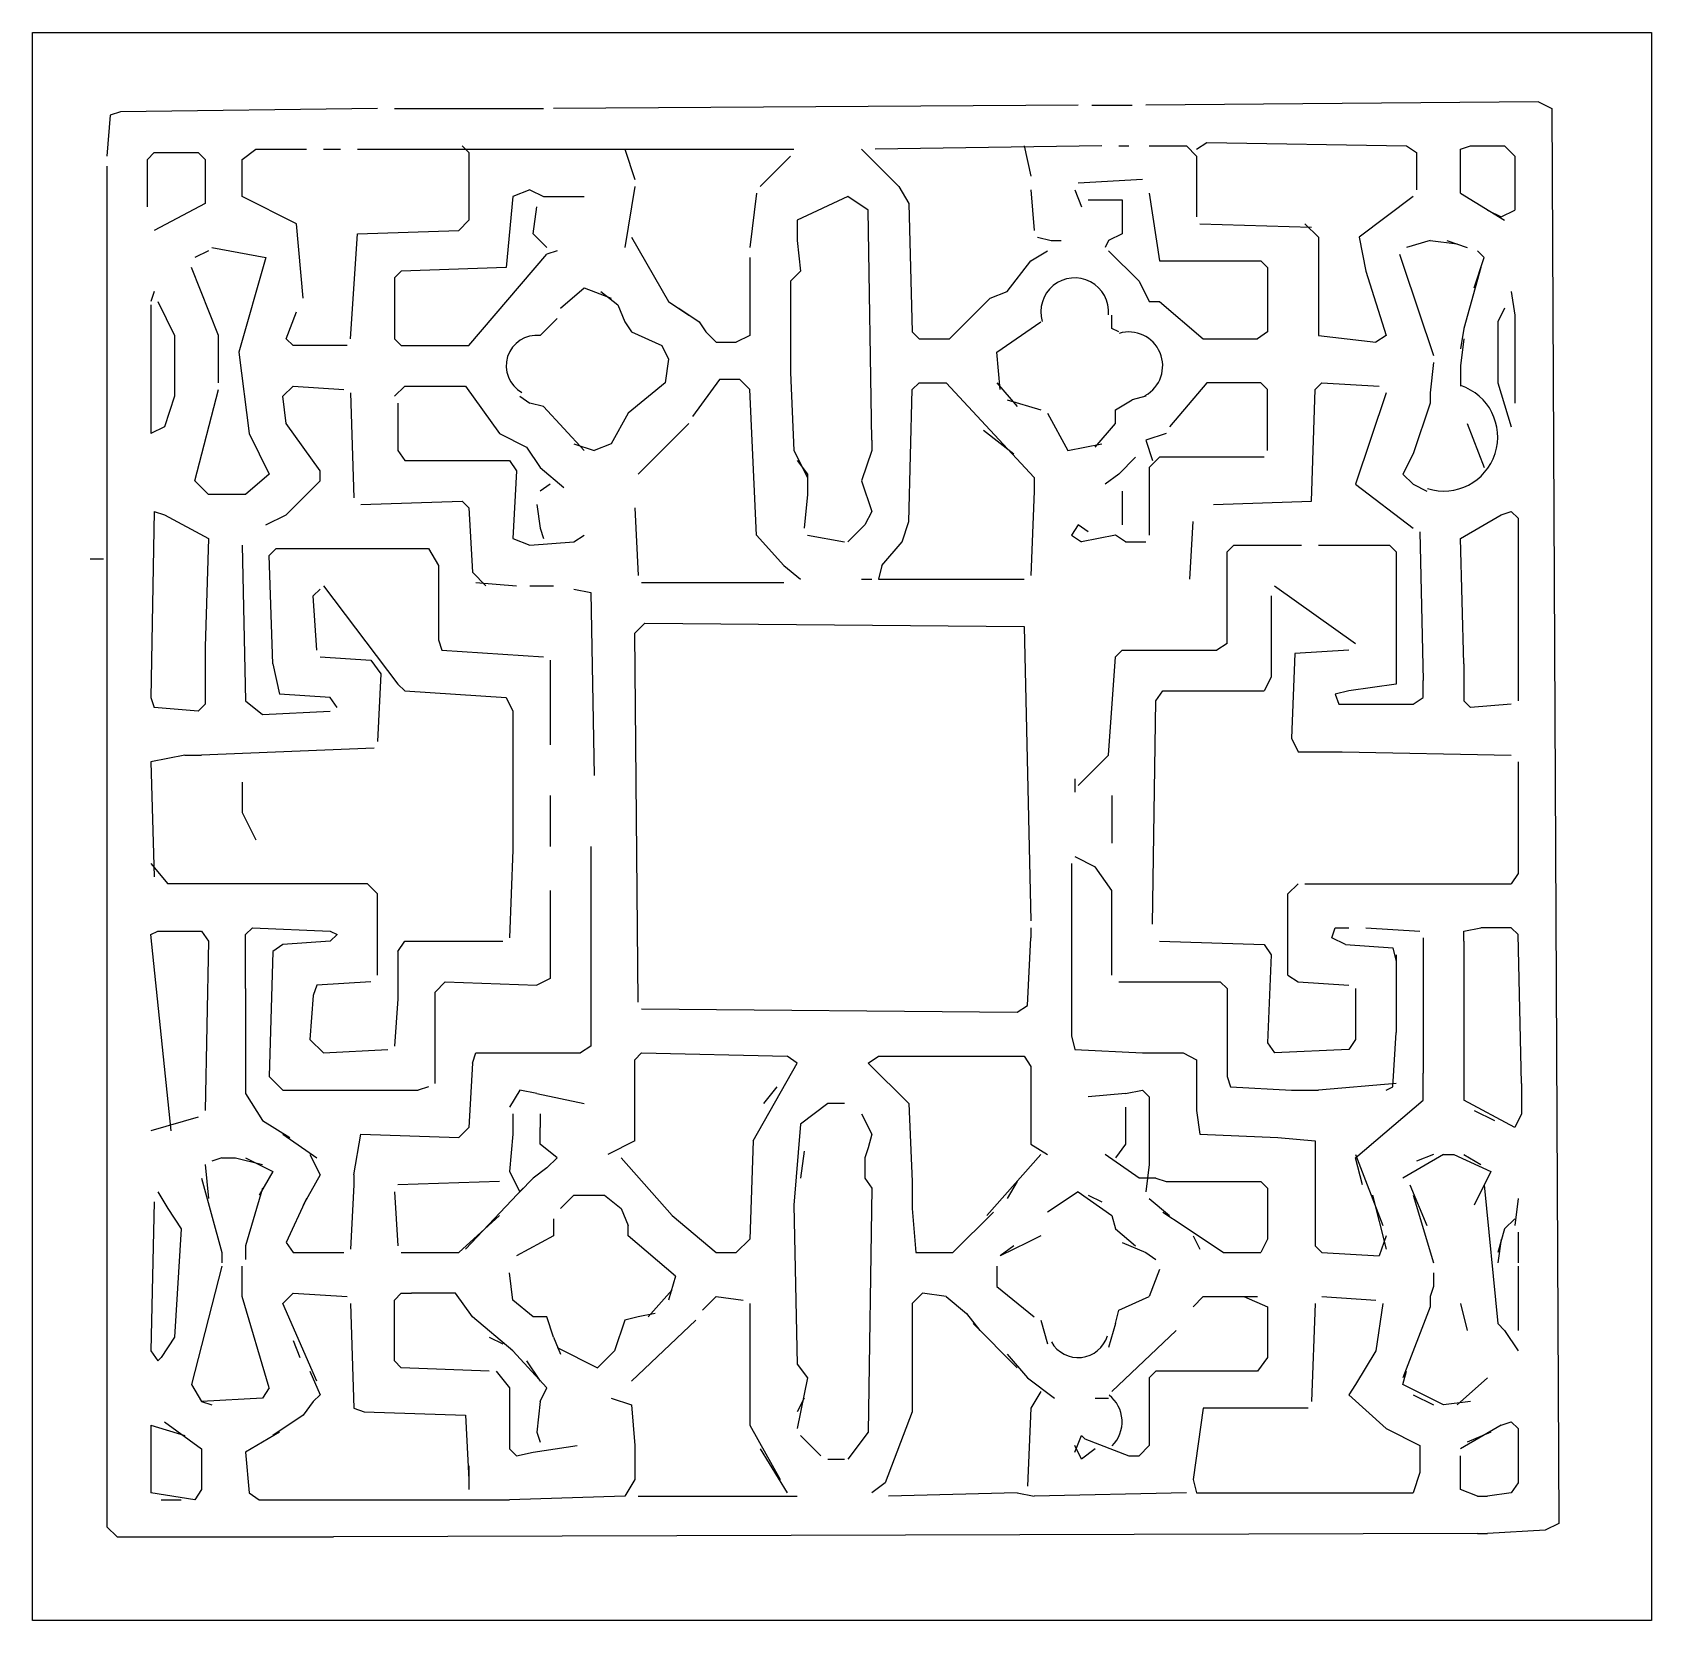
# Model space of a CAD drawing. Extents: x -42728 to 99010, y -18674 to 47645.
# Drawn here: x 69934 to 72399, y 44681 to 47098 of the extents above; entities that cross this region are included whole.
import ezdxf

# ---------------------------------------------------------------- set-up
doc = ezdxf.new("R2010")
doc.units = 0
doc.header["$LTSCALE"] = 100
doc.header["$MEASUREMENT"] = 0
doc.layers.get('0').update_dxf_attribs({"linetype": 'CONTINUOUS'})
doc.layers.add('家具', color=223, linetype='CONTINUOUS')
doc.styles.get("Standard").update_dxf_attribs({"font": 'ISOCP'})

# ---------------------------------------------------------------- blocks, each defined once
blk = doc.blocks.new('A$C6E686667')
at = {"layer": '家具', "color": 3}
for p, q in [((5067.5, 6533), (5067.5, 8949.9)), ((5067.5, 8949.9), (7532, 8949.9)), ((7532, 8949.9), (7532, 6533)), ((5186.1, 8823.7), (5180.9, 8761.8)), ((5201.5, 8828.8), (5186.1, 8823.7)), ((5593, 8834), (5201.5, 8828.8)), ((5618.7, 8834), (5845.4, 8834)), ((6659.2, 8839.1), (5860.8, 8834)), ((6679.8, 8839.1), (6741.6, 8839.1)), ((7359.7, 8844.3), (6762.2, 8839.1)), ((7359.7, 8844.3), (7380.3, 8834)), ((7380.3, 8834), (7390.6, 6681)), ((5721.7, 8777.3), (5732, 8767)), ((6695.2, 8777.3), (6350.1, 8772.1)), ((6576.8, 8777.3), (6587.1, 8730.9)), ((6721, 8777.3), (6736.4, 8777.3)), ((6767.3, 8777.3), (6824, 8777.3)), ((6824, 8777.3), (6839.4, 8761.8)), ((6839.4, 8772.1), (6854.9, 8782.5)), ((6854.9, 8782.5), (7158.8, 8777.3)), ((7158.8, 8777.3), (7174.2, 8767)), ((7241.2, 8772.1), (7256.6, 8777.3)), ((7256.6, 8777.3), (7308.2, 8777.3)), ((7308.2, 8777.3), (7323.6, 8761.8)), ((5242.7, 8756.7), (5253, 8767)), ((5242.7, 8684.6), (5242.7, 8756.7)), ((5253, 8767), (5320, 8767)), ((5320, 8767), (5330.3, 8756.7)), ((5330.3, 8756.7), (5330.3, 8689.7)), ((5386.9, 8756.7), (5407.5, 8772.1)), ((5386.9, 8700), (5386.9, 8756.7)), ((5407.5, 8772.1), (5484.8, 8772.1)), ((5510.6, 8772.1), (5536.3, 8772.1)), ((5562.1, 8772.1), (6211.1, 8772.1)), ((5732, 8767), (5732, 8664)), ((5969, 8772.1), (5984.4, 8725.8)), ((6221.4, 8761.8), (6175, 8715.5)), ((6211.1, 8772.1), (6226.5, 8772.1)), ((6329.5, 8772.1), (6386.2, 8715.5)), ((6839.4, 8761.8), (6839.4, 8669.1)), ((7174.2, 8767), (7174.2, 8710.3)), ((7241.2, 8705.2), (7241.2, 8772.1)), ((7323.6, 8761.8), (7323.6, 8736.1)), ((5180.9, 8746.4), (5180.9, 6675.8)), ((6757, 8725.8), (6659.2, 8720.6)), ((7323.6, 8746.4), (7323.6, 8710.3)), ((5469.4, 8658.8), (5386.9, 8700)), ((5799, 8700), (5788.7, 8591.9)), ((5824.7, 8710.3), (5799, 8700)), ((5824.7, 8710.3), (5845.4, 8700)), ((5845.4, 8700), (5907.2, 8700)), ((5984.4, 8715.5), (5969, 8622.8)), ((6169.8, 8705.2), (6159.5, 8622.8)), ((6308.9, 8700), (6231.7, 8664)), ((6339.8, 8679.4), (6308.9, 8700)), ((6386.2, 8715.5), (6401.6, 8689.7)), ((6587.1, 8710.3), (6592.2, 8648.5)), ((6654, 8710.3), (6664.3, 8684.6)), ((6767.3, 8705.2), (6782.8, 8602.2)), ((7169.1, 8700), (7086.7, 8638.2)), ((7241.2, 8705.2), (7308.2, 8664)), ((7323.6, 8710.3), (7323.6, 8679.4)), ((5330.3, 8689.7), (5253, 8648.5)), ((5829.9, 8643.4), (5835.1, 8684.6)), ((6345, 8329.2), (6339.8, 8679.4)), ((6401.6, 8689.7), (6406.8, 8494)), ((6674.6, 8694.9), (6726.1, 8694.9)), ((6726.1, 8694.9), (6726.1, 8643.4)), ((7282.4, 8679.4), (7303, 8669.1)), ((7303, 8669.1), (7323.6, 8679.4)), ((5479.7, 8545.5), (5469.4, 8658.8)), ((5732, 8664), (5716.6, 8648.5)), ((6231.7, 8664), (6231.7, 8633.1)), ((6844.6, 8658.8), (7014.6, 8653.7)), ((7004.3, 8658.8), (7024.9, 8638.2)), ((5551.8, 8483.7), (5562.1, 8643.4)), ((5562.1, 8643.4), (5716.6, 8648.5)), ((5850.5, 8622.8), (5829.9, 8643.4)), ((5979.3, 8638.2), (6035.9, 8540.4)), ((6231.7, 8633.1), (6236.8, 8586.7)), ((6597.4, 8638.2), (6618, 8633.1)), ((6618, 8633.1), (6633.4, 8633.1)), ((6705.5, 8633.1), (6700.4, 8622.8)), ((6726.1, 8643.4), (6705.5, 8633.1)), ((7024.9, 8638.2), (7024.9, 8488.9)), ((7086.7, 8638.2), (7097, 8586.7)), ((7194.8, 8633.1), (7158.8, 8622.8)), ((7194.8, 8633.1), (7236, 8627.9)), ((7220.6, 8633.1), (7251.5, 8622.8)), ((5335.4, 8617.6), (5314.8, 8607.3)), ((5340.6, 8622.8), (5423, 8607.3)), ((5423, 8607.3), (5381.8, 8463.1)), ((5732, 8473.4), (5850.5, 8612.5)), ((5866, 8617.6), (5850.5, 8612.5)), ((6159.5, 8607.3), (6159.5, 8586.7)), ((6551, 8555.8), (6587.1, 8602.2)), ((6587.1, 8602.2), (6612.8, 8617.6)), ((6705.5, 8617.6), (6751.9, 8571.3)), ((6782.8, 8602.2), (6937.3, 8602.2)), ((6937.3, 8602.2), (6947.6, 8591.9)), ((7148.5, 8612.5), (7153.6, 8597)), ((7261.8, 8561), (7277.2, 8607.3)), ((7277.2, 8607.3), (7266.9, 8617.6)), ((5350.9, 8488.9), (5309.7, 8591.9)), ((5629, 8586.7), (5618.7, 8576.4)), ((5788.7, 8591.9), (5629, 8586.7)), ((6159.5, 8586.7), (6159.5, 8488.9)), ((6236.8, 8586.7), (6221.4, 8571.3)), ((6947.6, 8591.9), (6947.6, 8494)), ((7097, 8586.7), (7127.9, 8488.9)), ((7153.6, 8597), (7200, 8458)), ((7272.1, 8591.9), (7246.3, 8499.2)), ((5253, 8555.8), (5247.9, 8540.4)), ((5618.7, 8576.4), (5618.7, 8483.7)), ((5871.1, 8530.1), (5907.2, 8561)), ((5907.2, 8561), (5948.4, 8545.5)), ((5932.9, 8555.8), (5958.7, 8535.2)), ((6221.4, 8571.3), (6221.4, 8447.7)), ((6525.2, 8545.5), (6551, 8555.8)), ((6751.9, 8571.3), (6767.3, 8540.4)), ((7318.5, 8555.8), (7323.6, 8519.8)), ((5247.9, 8535.2), (5247.9, 8339.5)), ((5258.2, 8540.4), (5283.9, 8488.9)), ((5958.7, 8535.2), (5969, 8509.5)), ((6035.9, 8540.4), (6066.8, 8519.8)), ((6051.4, 8530.1), (6082.3, 8509.5)), ((6463.4, 8483.7), (6525.2, 8545.5)), ((6767.3, 8540.4), (6782.8, 8540.4)), ((6782.8, 8540.4), (6849.7, 8483.7)), ((7308.2, 8530.1), (7297.8, 8509.5)), ((5453.9, 8483.7), (5469.4, 8524.9)), ((5866, 8514.6), (5840.2, 8488.9)), ((5969, 8509.5), (5979.3, 8494)), ((6082.3, 8509.5), (6092.6, 8494)), ((6535.5, 8463.1), (6602.5, 8509.5)), ((6710.7, 8499.2), (6710.7, 8519.8)), ((7297.8, 8509.5), (7297.8, 8494)), ((7323.6, 8519.8), (7323.6, 8385.8)), ((5283.9, 8488.9), (5283.9, 8396.1)), ((5350.9, 8416.8), (5350.9, 8488.9)), ((5464.2, 8473.4), (5453.9, 8483.7)), ((5618.7, 8483.7), (5629, 8473.4)), ((5979.3, 8494), (6025.6, 8473.4)), ((6092.6, 8494), (6108, 8478.6)), ((6108, 8478.6), (6138.9, 8478.6)), ((6159.5, 8488.9), (6138.9, 8478.6)), ((6406.8, 8494), (6417.1, 8483.7)), ((6417.1, 8483.7), (6463.4, 8483.7)), ((6721, 8494), (6710.7, 8499.2)), ((6849.7, 8483.7), (6932.1, 8483.7)), ((6947.6, 8494), (6932.1, 8483.7)), ((7024.9, 8488.9), (7112.4, 8478.6)), ((7127.9, 8488.9), (7112.4, 8478.6)), ((7246.3, 8499.2), (7241.2, 8468.3)), ((7246.3, 8483.7), (7241.2, 8442.5)), ((7297.8, 8494), (7297.8, 8416.8)), ((5381.8, 8463.1), (5397.2, 8339.5)), ((5546.6, 8473.4), (5464.2, 8473.4)), ((5629, 8473.4), (5732, 8473.4)), ((6025.6, 8473.4), (6035.9, 8452.8)), ((6540.7, 8406.5), (6535.5, 8463.1)), ((6035.9, 8452.8), (6030.8, 8416.8)), ((6221.4, 8447.7), (6221.4, 8432.2)), ((6221.4, 8432.2), (6226.5, 8313.7)), ((7200, 8447.7), (7194.8, 8401.3)), ((7241.2, 8442.5), (7241.2, 8411.6)), ((5314.8, 8267.4), (5350.9, 8406.5)), ((5448.7, 8396.1), (5464.2, 8411.6)), ((5464.2, 8411.6), (5541.5, 8406.5)), ((5618.7, 8396.1), (5634.2, 8411.6)), ((5634.2, 8411.6), (5726.9, 8411.6)), ((5726.9, 8411.6), (5778.4, 8339.5)), ((6030.8, 8416.8), (5974.1, 8370.4)), ((6113.2, 8421.9), (6072, 8365.2)), ((6144.1, 8421.9), (6113.2, 8421.9)), ((6159.5, 8406.5), (6144.1, 8421.9)), ((6169.8, 8185), (6159.5, 8406.5)), ((6401.6, 8205.6), (6406.8, 8406.5)), ((6406.8, 8406.5), (6417.1, 8416.8)), ((6417.1, 8416.8), (6458.3, 8416.8)), ((6458.3, 8416.8), (6592.2, 8272.5)), ((6535.5, 8416.8), (6566.5, 8380.7)), ((6854.9, 8416.8), (6798.2, 8349.8)), ((6937.3, 8416.8), (6854.9, 8416.8)), ((6947.6, 8406.5), (6937.3, 8416.8)), ((6947.6, 8313.7), (6947.6, 8406.5)), ((7014.6, 8236.5), (7019.7, 8406.5)), ((7019.7, 8406.5), (7030, 8416.8)), ((7030, 8416.8), (7117.6, 8411.6)), ((7297.8, 8416.8), (7318.5, 8349.8)), ((5283.9, 8396.1), (5268.5, 8349.8)), ((5453.9, 8354.9), (5448.7, 8396.1)), ((5551.8, 8401.3), (5556.9, 8241.6)), ((5623.9, 8385.8), (5623.9, 8313.7)), ((5809.3, 8396.1), (5824.7, 8385.8)), ((5845.4, 8380.7), (5824.7, 8385.8)), ((5907.2, 8313.7), (5845.4, 8380.7)), ((6551, 8391), (6602.5, 8375.5)), ((6715.8, 8375.5), (6741.6, 8391)), ((6762.2, 8396.1), (6741.6, 8391)), ((7127.9, 8401.3), (7081.5, 8262.2)), ((7194.8, 8385.8), (7169.1, 8308.6)), ((7194.8, 8401.3), (7194.8, 8385.8)), ((5505.4, 8282.8), (5453.9, 8354.9)), ((5974.1, 8370.4), (5948.4, 8324)), ((6066.8, 8354.9), (5989.6, 8277.7)), ((6612.8, 8370.4), (6643.7, 8313.7)), ((6684.9, 8318.9), (6715.8, 8354.9)), ((6715.8, 8354.9), (6715.8, 8375.5)), ((7251.5, 8354.9), (7277.2, 8288)), ((5268.5, 8349.8), (5247.9, 8339.5)), ((5397.2, 8339.5), (5428.1, 8277.7)), ((5778.4, 8339.5), (5819.6, 8318.9)), ((6514.9, 8344.6), (6561.3, 8308.6)), ((6793.1, 8339.5), (6762.2, 8329.2)), ((5623.9, 8313.7), (5634.2, 8298.3)), ((5819.6, 8318.9), (5840.2, 8288)), ((5891.7, 8324), (5922.6, 8313.7)), ((5948.4, 8324), (5922.6, 8313.7)), ((6226.5, 8313.7), (6247.1, 8272.5)), ((6345, 8313.7), (6329.5, 8267.4)), ((6345, 8329.2), (6345, 8313.7)), ((6643.7, 8313.7), (6695.2, 8324)), ((6762.2, 8329.2), (6772.5, 8298.3)), ((7169.1, 8308.6), (7153.6, 8277.7)), ((5505.4, 8267.4), (5505.4, 8282.8)), ((5634.2, 8298.3), (5793.8, 8298.3)), ((5793.8, 8298.3), (5804.1, 8282.8)), ((5804.1, 8282.8), (5799, 8179.8)), ((5840.2, 8288), (5876.3, 8257.1)), ((6231.7, 8298.3), (6247.1, 8277.7)), ((6746.7, 8303.4), (6721, 8277.7)), ((6782.8, 8303.4), (6767.3, 8288)), ((6767.3, 8288), (6767.3, 8185)), ((6942.5, 8303.4), (6782.8, 8303.4)), ((5335.4, 8246.8), (5314.8, 8267.4)), ((5428.1, 8277.7), (5392.1, 8246.8)), ((5453.9, 8215.9), (5505.4, 8267.4)), ((5855.7, 8262.2), (5840.2, 8251.9)), ((6247.1, 8277.7), (6247.1, 8246.8)), ((6329.5, 8267.4), (6345, 8221)), ((6592.2, 8272.5), (6592.2, 8251.9)), ((6721, 8277.7), (6700.4, 8262.2)), ((7081.5, 8262.2), (7169.1, 8195.3)), ((7153.6, 8277.7), (7169.1, 8262.2)), ((7169.1, 8262.2), (7189.7, 8251.9)), ((5392.1, 8246.8), (5335.4, 8246.8)), ((5567.2, 8231.3), (5721.7, 8236.5)), ((5721.7, 8236.5), (5732, 8226.2)), ((6247.1, 8246.8), (6242, 8195.3)), ((6592.2, 8251.9), (6587.1, 8123.2)), ((6726.1, 8251.9), (6726.1, 8200.4)), ((6865.2, 8231.3), (7014.6, 8236.5)), ((5253, 8221), (5247.9, 7937.7)), ((5253, 8221), (5268.5, 8215.9)), ((5268.5, 8215.9), (5335.4, 8179.8)), ((5423, 8200.4), (5453.9, 8215.9)), ((5732, 8226.2), (5737.2, 8128.3)), ((5835.1, 8231.3), (5840.2, 8195.3)), ((5984.4, 8226.2), (5989.6, 8123.2)), ((6345, 8221), (6334.7, 8200.4)), ((7241.2, 8179.8), (7303, 8215.9)), ((7303, 8215.9), (7318.5, 8221)), ((7318.5, 8221), (7328.8, 8210.7)), ((7328.8, 8210.7), (7328.8, 7932.6)), ((5840.2, 8195.3), (5845.4, 8179.8)), ((5891.7, 8174.7), (5907.2, 8185)), ((6211.1, 8138.6), (6169.8, 8185)), ((6247.1, 8185), (6303.8, 8174.7)), ((6334.7, 8200.4), (6308.9, 8174.7)), ((6391.3, 8174.7), (6401.6, 8205.6)), ((6659.2, 8200.4), (6648.9, 8185)), ((6648.9, 8185), (6664.3, 8174.7)), ((6674.6, 8190.1), (6659.2, 8200.4)), ((6715.8, 8185), (6664.3, 8174.7)), ((6731.3, 8174.7), (6715.8, 8185)), ((6829.1, 8118), (6834.3, 8205.6)), ((7179.4, 8190.1), (7184.5, 7963.5)), ((5335.4, 8179.8), (5330.3, 8015)), ((5386.9, 8169.5), (5392.1, 7932.6)), ((5428.1, 8154.1), (5438.4, 8164.4)), ((5438.4, 8164.4), (5670.2, 8164.4)), ((5670.2, 8164.4), (5685.7, 8138.6)), ((5799, 8179.8), (5824.7, 8169.5)), ((5824.7, 8169.5), (5891.7, 8174.7)), ((6360.4, 8138.6), (6391.3, 8174.7)), ((6731.3, 8174.7), (6762.2, 8174.7)), ((6885.8, 8159.2), (6896.1, 8169.5)), ((6885.8, 8020.1), (6885.8, 8159.2)), ((6896.1, 8169.5), (6999.1, 8169.5)), ((7024.9, 8169.5), (7133, 8169.5)), ((7133, 8169.5), (7143.3, 8159.2)), ((7143.3, 8159.2), (7143.3, 7958.3)), ((7246.3, 7989.2), (7241.2, 8179.8)), ((5155.2, 8148.9), (5175.8, 8148.9)), ((5433.3, 7989.2), (5428.1, 8154.1)), ((5685.7, 8138.6), (5685.7, 8025.3)), ((6211.1, 8138.6), (6236.8, 8118)), ((6360.4, 8138.6), (6355.3, 8118)), ((5737.2, 8128.3), (5757.8, 8107.7)), ((5742.3, 8112.9), (5804.1, 8107.7)), ((5994.7, 8112.9), (6211.1, 8112.9)), ((6329.5, 8118), (6345, 8118)), ((6355.3, 8118), (6576.8, 8118)), ((5495.1, 8092.3), (5505.4, 8102.6)), ((5500.3, 8009.8), (5495.1, 8092.3)), ((5510.6, 8107.7), (5623.9, 7958.3)), ((5824.7, 8107.7), (5860.8, 8107.7)), ((5891.7, 8102.6), (5917.5, 8097.4)), ((5917.5, 8097.4), (5922.6, 7819.3)), ((6952.8, 8092.3), (6952.8, 7968.6)), ((6957.9, 8107.7), (7081.5, 8020.1)), ((5984.4, 8035.6), (5999.9, 8051.1)), ((5989.6, 7474.2), (5984.4, 8035.6)), ((5999.9, 8051.1), (6576.8, 8045.9)), ((6576.8, 8045.9), (6587.1, 7597.8)), ((5330.3, 8015), (5330.3, 7927.4)), ((5685.7, 8025.3), (5690.8, 8009.8)), ((5690.8, 8009.8), (5845.4, 7999.5)), ((6715.8, 7999.5), (6726.1, 8009.8)), ((6726.1, 8009.8), (6870.3, 8009.8)), ((6885.8, 8020.1), (6870.3, 8009.8)), ((7071.2, 8009.8), (6988.8, 8004.7)), ((5433.3, 7989.2), (5443.6, 7942.9)), ((5505.4, 7999.5), (5582.7, 7994.4)), ((5582.7, 7994.4), (5598.1, 7973.8)), ((5855.7, 7994.4), (5855.7, 7865.6)), ((6705.5, 7850.2), (6715.8, 7999.5)), ((6988.8, 8004.7), (6983.7, 7875.9)), ((7246.3, 7989.2), (7246.3, 7932.6)), ((5598.1, 7973.8), (5593, 7870.8)), ((6952.8, 7968.6), (6942.5, 7948)), ((7184.5, 7937.7), (7184.5, 7963.5)), ((5247.9, 7937.7), (5253, 7922.3)), ((5520.9, 7937.7), (5443.6, 7942.9)), ((5531.2, 7922.3), (5520.9, 7937.7)), ((5623.9, 7958.3), (5634.2, 7948)), ((5634.2, 7948), (5788.7, 7937.7)), ((5788.7, 7937.7), (5799, 7917.1)), ((6777.6, 7932.6), (6787.9, 7948)), ((6787.9, 7948), (6942.5, 7948)), ((7071.2, 7948), (7050.6, 7942.9)), ((7050.6, 7942.9), (7055.8, 7927.4)), ((7143.3, 7958.3), (7071.2, 7948)), ((7169.1, 7927.4), (7184.5, 7937.7)), ((5320, 7917.1), (5253, 7922.3)), ((5330.3, 7927.4), (5320, 7917.1)), ((5392.1, 7932.6), (5417.8, 7912)), ((5417.8, 7912), (5520.9, 7917.1)), ((5799, 7917.1), (5799, 7901.7)), ((6772.5, 7592.6), (6777.6, 7932.6)), ((7055.8, 7927.4), (7169.1, 7927.4)), ((7246.3, 7932.6), (7256.6, 7922.3)), ((7318.5, 7927.4), (7256.6, 7922.3)), ((5799, 7901.7), (5799, 7875.9)), ((5799, 7875.9), (5799, 7855.3)), ((6983.7, 7875.9), (6994, 7855.3)), ((5299.4, 7850.2), (5247.9, 7839.9)), ((5247.9, 7839.9), (5253, 7664.8)), ((5299.4, 7850.2), (5325.1, 7850.2)), ((5587.8, 7860.5), (5325.1, 7850.2)), ((5799, 7855.3), (5799, 7778.1)), ((6674.6, 7819.3), (6705.5, 7850.2)), ((6994, 7855.3), (7024.9, 7855.3)), ((7024.9, 7855.3), (7060.9, 7855.3)), ((7060.9, 7855.3), (7318.5, 7850.2)), ((7328.8, 7839.9), (7328.8, 7669.9)), ((6654, 7814.1), (6654, 7793.5)), ((6674.6, 7819.3), (6659.2, 7803.8)), ((5386.9, 7809), (5386.9, 7762.6)), ((5855.7, 7788.4), (5855.7, 7711.1)), ((6710.7, 7788.4), (6710.7, 7716.3)), ((5799, 7778.1), (5799, 7731.7)), ((5386.9, 7762.6), (5407.5, 7721.4)), ((5799, 7731.7), (5799, 7706)), ((5799, 7706), (5793.8, 7572)), ((5917.5, 7711.1), (5917.5, 7407.2)), ((6654, 7695.7), (6684.9, 7680.2)), ((5247.9, 7685.4), (5273.6, 7654.4)), ((6648.9, 7685.4), (6648.9, 7422.7)), ((6710.7, 7644.1), (6684.9, 7680.2)), ((7328.8, 7669.9), (7318.5, 7654.4)), ((5577.5, 7654.4), (5273.6, 7654.4)), ((5593, 7639), (5577.5, 7654.4)), ((5855.7, 7644.1), (5855.7, 7510.2)), ((6710.7, 7515.4), (6710.7, 7644.1)), ((6978.5, 7639), (6994, 7654.4)), ((7004.3, 7654.4), (7318.5, 7654.4)), ((5593, 7515.4), (5593, 7639)), ((6978.5, 7515.4), (6978.5, 7639)), ((5247.9, 7577.2), (5258.2, 7582.3)), ((5278.8, 7278.4), (5247.9, 7577.2)), ((5258.2, 7582.3), (5325.1, 7582.3)), ((5325.1, 7582.3), (5335.4, 7566.9)), ((5335.4, 7566.9), (5330.3, 7309.4)), ((5392.1, 7577.2), (5402.4, 7587.5)), ((5392.1, 7494.8), (5392.1, 7577.2)), ((5402.4, 7587.5), (5520.9, 7582.3)), ((5520.9, 7566.9), (5448.7, 7561.7)), ((5520.9, 7582.3), (5531.2, 7577.2)), ((5531.2, 7577.2), (5520.9, 7566.9)), ((5623.9, 7551.4), (5634.2, 7566.9)), ((5634.2, 7566.9), (5783.5, 7566.9)), ((6581.9, 7469), (6587.1, 7572)), ((6587.1, 7587.5), (6587.1, 7572)), ((6782.8, 7566.9), (6942.5, 7561.7)), ((7045.5, 7572), (7050.6, 7587.5)), ((7066.1, 7561.7), (7045.5, 7572)), ((7050.6, 7587.5), (7071.2, 7587.5)), ((7097, 7587.5), (7179.4, 7582.3)), ((7184.5, 7572), (7184.5, 7484.5)), ((7246.3, 7582.3), (7272.1, 7587.5)), ((7246.3, 7566.9), (7246.3, 7582.3)), ((7246.3, 7566.9), (7246.3, 7324.8)), ((7318.5, 7587.5), (7272.1, 7587.5)), ((7328.8, 7577.2), (7318.5, 7587.5)), ((7333.9, 7350.6), (7328.8, 7577.2)), ((5433.3, 7551.4), (5428.1, 7360.9)), ((5448.7, 7561.7), (5433.3, 7551.4)), ((5623.9, 7551.4), (5623.9, 7536)), ((6942.5, 7561.7), (6952.8, 7546.3)), ((6952.8, 7546.3), (6947.6, 7412.4)), ((7066.1, 7561.7), (7138.2, 7556.6)), ((7138.2, 7556.6), (7143.3, 7536)), ((7143.3, 7546.3), (7143.3, 7427.8)), ((5623.9, 7536), (5623.9, 7499.9)), ((5392.1, 7494.8), (5392.1, 7412.4)), ((5500.3, 7499.9), (5495.1, 7484.5)), ((5582.7, 7505.1), (5500.3, 7499.9)), ((5623.9, 7499.9), (5623.9, 7479.3)), ((5680.5, 7489.6), (5696, 7505.1)), ((5696, 7505.1), (5835.1, 7499.9)), ((5855.7, 7510.2), (5835.1, 7499.9)), ((6721, 7505.1), (6875.5, 7505.1)), ((6875.5, 7505.1), (6885.8, 7494.8)), ((6885.8, 7494.8), (6885.8, 7360.9)), ((6978.5, 7515.4), (6994, 7505.1)), ((6994, 7505.1), (7071.2, 7499.9)), ((7081.5, 7494.8), (7081.5, 7417.5)), ((5495.1, 7484.5), (5490, 7417.5)), ((5623.9, 7479.3), (5618.7, 7407.2)), ((5680.5, 7350.6), (5680.5, 7489.6)), ((6566.5, 7458.7), (6581.9, 7469)), ((7184.5, 7484.5), (7184.5, 7463.9)), ((5994.7, 7463.9), (6566.5, 7458.7)), ((7184.5, 7463.9), (7184.5, 7438.1)), ((6648.9, 7422.7), (6654, 7402.1)), ((7138.2, 7345.4), (7143.3, 7427.8)), ((7184.5, 7438.1), (7184.5, 7422.7)), ((7184.5, 7422.7), (7184.5, 7381.5)), ((5392.1, 7412.4), (5392.1, 7381.5)), ((5490, 7417.5), (5510.6, 7396.9)), ((5510.6, 7396.9), (5608.4, 7402.1)), ((5737.2, 7381.5), (5742.3, 7396.9)), ((5742.3, 7396.9), (5773.2, 7396.9)), ((5773.2, 7396.9), (5902, 7396.9)), ((5917.5, 7407.2), (5902, 7396.9)), ((5984.4, 7386.6), (5994.7, 7396.9)), ((5994.7, 7396.9), (6216.2, 7391.8)), ((6654, 7402.1), (6757, 7396.9)), ((6757, 7396.9), (6818.8, 7396.9)), ((6818.8, 7396.9), (6839.4, 7386.6)), ((6947.6, 7412.4), (6957.9, 7396.9)), ((7071.2, 7402.1), (6957.9, 7396.9)), ((7081.5, 7417.5), (7071.2, 7402.1)), ((5392.1, 7381.5), (5392.1, 7360.9)), ((5737.2, 7381.5), (5732, 7283.6)), ((5984.4, 7263), (5984.4, 7386.6)), ((6164.7, 7263), (6231.7, 7381.5)), ((6231.7, 7381.5), (6216.2, 7391.8)), ((6339.8, 7381.5), (6355.3, 7391.8)), ((6401.6, 7319.7), (6339.8, 7381.5)), ((6355.3, 7391.8), (6576.8, 7391.8)), ((6576.8, 7391.8), (6587.1, 7376.3)), ((6587.1, 7376.3), (6587.1, 7257.8)), ((6839.4, 7386.6), (6839.4, 7309.4)), ((7184.5, 7381.5), (7184.5, 7366)), ((5392.1, 7360.9), (5392.1, 7335.1)), ((5428.1, 7360.9), (5448.7, 7340.3)), ((5670.2, 7345.4), (5654.8, 7340.3)), ((6200.8, 7345.4), (6180.1, 7319.7)), ((6885.8, 7360.9), (6890.9, 7345.4)), ((6890.9, 7345.4), (6983.7, 7340.3)), ((7143.3, 7350.6), (7024.9, 7340.3)), ((7127.9, 7340.3), (7138.2, 7345.4)), ((7184.5, 7324.8), (7184.5, 7366)), ((7333.9, 7350.6), (7333.9, 7319.7)), ((5392.1, 7335.1), (5417.8, 7293.9)), ((5448.7, 7340.3), (5639.3, 7340.3)), ((5639.3, 7340.3), (5654.8, 7340.3)), ((5809.3, 7340.3), (5793.8, 7314.5)), ((5835.1, 7335.1), (5809.3, 7340.3)), ((5835.1, 7335.1), (5907.2, 7319.7)), ((6731.3, 7335.1), (6674.6, 7330)), ((6731.3, 7335.1), (6757, 7340.3)), ((6757, 7340.3), (6767.3, 7330)), ((6767.3, 7330), (6767.3, 7226.9)), ((6983.7, 7340.3), (7024.9, 7340.3)), ((7081.5, 7237.2), (7184.5, 7324.8)), ((7323.6, 7283.6), (7246.3, 7324.8)), ((5320, 7299.1), (5247.9, 7278.4)), ((5799, 7304.2), (5799, 7273.3)), ((5840.2, 7304.2), (5840.2, 7283.6)), ((6278, 7319.7), (6236.8, 7288.7)), ((6303.8, 7319.7), (6278, 7319.7)), ((6329.5, 7304.2), (6345, 7273.3)), ((6401.6, 7319.7), (6406.8, 7201.2)), ((6731.3, 7314.5), (6731.3, 7257.8)), ((6839.4, 7309.4), (6844.6, 7273.3)), ((7261.8, 7309.4), (7292.7, 7293.9)), ((7333.9, 7304.2), (7323.6, 7283.6)), ((7333.9, 7319.7), (7333.9, 7304.2)), ((5417.8, 7293.9), (5459.1, 7268.1)), ((5448.7, 7273.3), (5500.3, 7237.2)), ((5556.9, 7211.5), (5567.2, 7273.3)), ((5567.2, 7273.3), (5716.6, 7268.1)), ((5732, 7283.6), (5716.6, 7268.1)), ((5799, 7273.3), (5793.8, 7216.6)), ((5840.2, 7257.8), (5840.2, 7283.6)), ((6236.8, 7288.7), (6226.5, 7165.1)), ((6345, 7273.3), (6339.8, 7252.7)), ((6844.6, 7273.3), (6963.1, 7268.1)), ((5866, 7237.2), (5840.2, 7257.8)), ((5984.4, 7263), (5943.2, 7242.4)), ((6164.7, 7263), (6159.5, 7113.6)), ((6242, 7247.5), (6236.8, 7206.3)), ((6339.8, 7252.7), (6334.7, 7237.2)), ((6587.1, 7257.8), (6612.8, 7242.4)), ((6731.3, 7257.8), (6715.8, 7237.2)), ((6963.1, 7268.1), (7019.7, 7263)), ((7019.7, 7263), (7019.7, 7149.7)), ((5330.3, 7226.9), (5335.4, 7175.4)), ((5356, 7237.2), (5340.6, 7232.1)), ((5356, 7237.2), (5376.6, 7237.2)), ((5376.6, 7237.2), (5417.8, 7226.9)), ((5392.1, 7237.2), (5433.3, 7216.6)), ((5490, 7242.4), (5505.4, 7211.5)), ((5850.5, 7221.8), (5829.9, 7206.3)), ((5850.5, 7221.8), (5866, 7237.2)), ((5963.8, 7237.2), (6041.1, 7149.7)), ((6334.7, 7237.2), (6334.7, 7206.3)), ((6602.5, 7242.4), (6520.1, 7149.7)), ((6751.9, 7206.3), (6700.4, 7242.4)), ((6767.3, 7226.9), (6762.2, 7185.7)), ((7081.5, 7242.4), (7122.7, 7134.2)), ((7091.8, 7196), (7081.5, 7237.2)), ((7215.4, 7242.4), (7153.6, 7206.3)), ((7200, 7242.4), (7174.2, 7232.1)), ((7215.4, 7242.4), (7230.9, 7242.4)), ((7230.9, 7242.4), (7287.5, 7216.6)), ((7246.3, 7242.4), (7272.1, 7226.9)), ((5325.1, 7206.3), (5356, 7093)), ((5433.3, 7216.6), (5412.7, 7180.6)), ((5505.4, 7211.5), (5479.7, 7165.1)), ((5556.9, 7211.5), (5556.9, 7196)), ((5778.4, 7201.2), (5623.9, 7196)), ((5793.8, 7216.6), (5809.3, 7185.7)), ((5809.3, 7185.7), (5829.9, 7206.3)), ((6334.7, 7206.3), (6345, 7190.9)), ((6406.8, 7201.2), (6406.8, 7175.4)), ((6566.5, 7201.2), (6551, 7175.4)), ((6777.6, 7206.3), (6751.9, 7206.3)), ((6777.6, 7206.3), (6793.1, 7201.2)), ((6793.1, 7201.2), (6808.5, 7201.2)), ((6808.5, 7201.2), (6880.6, 7201.2)), ((6880.6, 7201.2), (6901.2, 7201.2)), ((6901.2, 7201.2), (6937.3, 7201.2)), ((6937.3, 7201.2), (6947.6, 7190.9)), ((7287.5, 7216.6), (7261.8, 7165.1)), ((5258.2, 7185.7), (5273.6, 7160)), ((5417.8, 7190.9), (5392.1, 7103.3)), ((5484.8, 7175.4), (5453.9, 7108.5)), ((5556.9, 7196), (5551.8, 7098.2)), ((5618.7, 7185.7), (5623.9, 7103.3)), ((5814.4, 7190.9), (5726.9, 7098.2)), ((5871.1, 7160), (5891.7, 7180.6)), ((5891.7, 7180.6), (5938.1, 7180.6)), ((5938.1, 7180.6), (5963.8, 7160)), ((6345, 7190.9), (6339.8, 6820)), ((6406.8, 7175.4), (6406.8, 7160)), ((6659.2, 7185.7), (6612.8, 7154.8)), ((6659.2, 7185.7), (6710.7, 7149.7)), ((6674.6, 7180.6), (6695.2, 7170.3)), ((6767.3, 7175.4), (6798.2, 7149.7)), ((6947.6, 7190.9), (6947.6, 7113.6)), ((7107.3, 7180.6), (7127.9, 7098.2)), ((7163.9, 7196), (7189.7, 7134.2)), ((7169.1, 7180.6), (7200, 7077.6)), ((7277.2, 7196), (7297.8, 6984.9)), ((7328.8, 7175.4), (7323.6, 7134.2)), ((5253, 7170.3), (5247.9, 6943.7)), ((5273.6, 7160), (5294.2, 7129.1)), ((5778.4, 7149.7), (5716.6, 7093)), ((5963.8, 7160), (5974.1, 7134.2)), ((6041.1, 7149.7), (6108, 7093)), ((6226.5, 7165.1), (6231.7, 6923.1)), ((6406.8, 7160), (6411.9, 7093)), ((6468.6, 7093), (6530.4, 7154.8)), ((6710.7, 7149.7), (6715.8, 7129.1)), ((6787.9, 7154.8), (6818.8, 7134.2)), ((7019.7, 7149.7), (7019.7, 7103.3)), ((5294.2, 7129.1), (5283.9, 6964.3)), ((5860.8, 7144.5), (5860.8, 7118.8)), ((5974.1, 7118.8), (5974.1, 7134.2)), ((6715.8, 7129.1), (6746.7, 7103.3)), ((6818.8, 7134.2), (6880.6, 7093)), ((7308.2, 7129.1), (7297.8, 7093)), ((7323.6, 7144.5), (7308.2, 7129.1)), ((7328.8, 7123.9), (7328.8, 7077.6)), ((5392.1, 7103.3), (5392.1, 7082.7)), ((5453.9, 7108.5), (5464.2, 7093)), ((5860.8, 7118.8), (5804.1, 7087.9)), ((6046.2, 7057), (5974.1, 7118.8)), ((6159.5, 7113.6), (6138.9, 7093)), ((6581.9, 7108.5), (6540.7, 7087.9)), ((6561.3, 7103.3), (6540.7, 7087.9)), ((6602.5, 7118.8), (6581.9, 7108.5)), ((6726.1, 7108.5), (6762.2, 7093)), ((6834.3, 7118.8), (6844.6, 7098.2)), ((6947.6, 7113.6), (6937.3, 7093)), ((7019.7, 7103.3), (7030, 7093)), ((7127.9, 7118.8), (7117.6, 7087.9)), ((7303, 7113.6), (7297.8, 7077.6)), ((5356, 7093), (5356, 7077.6)), ((5464.2, 7093), (5541.5, 7093)), ((5629, 7093), (5716.6, 7093)), ((6108, 7093), (6138.9, 7093)), ((6411.9, 7093), (6468.6, 7093)), ((6762.2, 7093), (6777.6, 7082.7)), ((6880.6, 7093), (6937.3, 7093)), ((7030, 7093), (7117.6, 7087.9)), ((5356, 7072.4), (5309.7, 6892.1)), ((5386.9, 7026.1), (5386.9, 7072.4)), ((5799, 7020.9), (5793.8, 7062.1)), ((6046.2, 7057), (6035.9, 7020.9)), ((6535.5, 7072.4), (6535.5, 7041.5)), ((6782.8, 7067.3), (6767.3, 7026.1)), ((7200, 7062.1), (7200, 7041.5)), ((7328.8, 7072.4), (7328.8, 6974.6)), ((5428.1, 6887), (5386.9, 7026.1)), ((5448.7, 7015.8), (5464.2, 7031.2)), ((5464.2, 7031.2), (5546.6, 7026.1)), ((5618.7, 7020.9), (5629, 7031.2)), ((5629, 7031.2), (5644.5, 7031.2)), ((5711.4, 7031.2), (5644.5, 7031.2)), ((5737.2, 6995.2), (5711.4, 7031.2)), ((6041.1, 7036.4), (6005, 6995.2)), ((6087.4, 7005.5), (6108, 7026.1)), ((6108, 7026.1), (6149.2, 7020.9)), ((6422.2, 7031.2), (6406.8, 7015.8)), ((6458.3, 7026.1), (6422.2, 7031.2)), ((6458.3, 7026.1), (6489.2, 7000.3)), ((6535.5, 7041.5), (6592.2, 6995.2)), ((6721, 7005.5), (6767.3, 7026.1)), ((6834.3, 7010.6), (6849.7, 7026.1)), ((6849.7, 7026.1), (6870.3, 7026.1)), ((6870.3, 7026.1), (6932.1, 7026.1)), ((6911.5, 7026.1), (6947.6, 7010.6)), ((7030, 7026.1), (7112.4, 7020.9)), ((7200, 7041.5), (7194.8, 7026.1)), ((7194.8, 7026.1), (7194.8, 7010.6)), ((5500.3, 6897.3), (5448.7, 7015.8)), ((5551.8, 7015.8), (5556.9, 6856.1)), ((5618.7, 6928.2), (5618.7, 7020.9)), ((5829.9, 6995.2), (5799, 7020.9)), ((6015.3, 7000.3), (5989.6, 6995.2)), ((6159.5, 7015.8), (6159.5, 6923.1)), ((6406.8, 7015.8), (6406.8, 6928.2)), ((6489.2, 7000.3), (6509.8, 6974.6)), ((6715.8, 6984.9), (6721, 7005.5)), ((6947.6, 7010.6), (6947.6, 6979.7)), ((7019.7, 7015.8), (7014.6, 6866.4)), ((7122.7, 7015.8), (7112.4, 6943.7)), ((7194.8, 7010.6), (7153.6, 6902.4)), ((7241.2, 7015.8), (7251.5, 6974.6)), ((5799, 6943.7), (5737.2, 6995.2)), ((5850.5, 6995.2), (5829.9, 6995.2)), ((5860.8, 6964.3), (5850.5, 6995.2)), ((5969, 6990), (5953.5, 6943.7)), ((5989.6, 6995.2), (5969, 6990)), ((6077.1, 6990), (5979.3, 6897.3)), ((6499.5, 6984.9), (6566.5, 6917.9)), ((6602.5, 6990), (6612.8, 6954)), ((6715.8, 6984.9), (6705.5, 6948.8)), ((6947.6, 6979.7), (6947.6, 6933.4)), ((7297.8, 6984.9), (7308.2, 6974.6)), ((5283.9, 6964.3), (5263.3, 6933.4)), ((5464.2, 6959.1), (5474.5, 6933.4)), ((5762.9, 6964.3), (5783.5, 6954)), ((5860.8, 6964.3), (5871.1, 6938.5)), ((6710.7, 6881.8), (6808.5, 6974.6)), ((7308.2, 6974.6), (7328.8, 6943.7)), ((5247.9, 6943.7), (5258.2, 6928.2)), ((5258.2, 6928.2), (5263.3, 6933.4)), ((5629, 6917.9), (5618.7, 6928.2)), ((5850.5, 6887), (5799, 6943.7)), ((5819.6, 6928.2), (5840.2, 6897.3)), ((5866, 6948.8), (5927.8, 6917.9)), ((5953.5, 6943.7), (5927.8, 6917.9)), ((6406.8, 6928.2), (6406.8, 6871.5)), ((6551, 6938.5), (6581.9, 6902.4)), ((6947.6, 6933.4), (6932.1, 6912.7)), ((7112.4, 6943.7), (7081.5, 6892.1)), ((5490, 6912.7), (5505.4, 6876.7)), ((5762.9, 6912.7), (5629, 6917.9)), ((5773.2, 6912.7), (5793.8, 6887)), ((6159.5, 6923.1), (6159.5, 6830.3)), ((6231.7, 6923.1), (6247.1, 6902.4)), ((6247.1, 6902.4), (6231.7, 6825.2)), ((6581.9, 6902.4), (6623.1, 6871.5)), ((6777.6, 6912.7), (6767.3, 6902.4)), ((6767.3, 6902.4), (6767.3, 6799.4)), ((6932.1, 6912.7), (6777.6, 6912.7)), ((7153.6, 6892.1), (7158.8, 6912.7)), ((7282.4, 6902.4), (7236, 6861.2)), ((5309.7, 6892.1), (5325.1, 6866.4)), ((5428.1, 6887), (5417.8, 6871.5)), ((5505.4, 6876.7), (5495.1, 6866.4)), ((5793.8, 6887), (5793.8, 6856.1)), ((5840.2, 6866.4), (5850.5, 6887)), ((6602.5, 6881.8), (6587.1, 6856.1)), ((7081.5, 6892.1), (7071.2, 6876.7)), ((7071.2, 6876.7), (7127.9, 6825.2)), ((7215.4, 6861.2), (7153.6, 6892.1)), ((7169.1, 6876.7), (7200, 6861.2)), ((5417.8, 6871.5), (5325.1, 6866.4)), ((5325.1, 6866.4), (5340.6, 6861.2)), ((5495.1, 6866.4), (5479.7, 6845.8)), ((5556.9, 6856.1), (5572.4, 6850.9)), ((5793.8, 6856.1), (5793.8, 6835.5)), ((5840.2, 6866.4), (5835.1, 6820)), ((5948.4, 6871.5), (5979.3, 6861.2)), ((5979.3, 6861.2), (5984.4, 6799.4)), ((6242, 6871.5), (6231.7, 6850.9)), ((6406.8, 6871.5), (6406.8, 6850.9)), ((6587.1, 6856.1), (6581.9, 6737.6)), ((6684.9, 6871.5), (6705.5, 6871.5)), ((6849.7, 6856.1), (6834.3, 6747.9)), ((7009.4, 6856.1), (6849.7, 6856.1)), ((7256.6, 6866.4), (7215.4, 6861.2)), ((5247.9, 6830.3), (5247.9, 6727.3)), ((5247.9, 6830.3), (5299.4, 6814.9)), ((5268.5, 6835.5), (5325.1, 6794.3)), ((5479.7, 6845.8), (5433.3, 6814.9)), ((5572.4, 6850.9), (5726.9, 6845.8)), ((5726.9, 6845.8), (5732, 6747.9)), ((5793.8, 6835.5), (5793.8, 6794.3)), ((6159.5, 6830.3), (6205.9, 6747.9)), ((6406.8, 6850.9), (6365.6, 6742.8)), ((7303, 6830.3), (7241.2, 6794.3)), ((7303, 6830.3), (7318.5, 6835.5)), ((7318.5, 6835.5), (7328.8, 6825.2)), ((5443.6, 6820), (5392.1, 6789.1)), ((5835.1, 6820), (5840.2, 6804.6)), ((6236.8, 6814.9), (6267.7, 6784)), ((6339.8, 6820), (6308.9, 6778.8)), ((6654, 6789.1), (6664.3, 6814.9)), ((6664.3, 6814.9), (6669.5, 6809.7)), ((6669.5, 6809.7), (6736.4, 6784)), ((7127.9, 6825.2), (7179.4, 6799.4)), ((7287.5, 6820), (7251.5, 6804.6)), ((7328.8, 6825.2), (7328.8, 6742.8)), ((5325.1, 6794.3), (5325.1, 6732.5)), ((5392.1, 6789.1), (5397.2, 6727.3)), ((5793.8, 6794.3), (5804.1, 6784)), ((5804.1, 6784), (5829.9, 6789.1)), ((5829.9, 6789.1), (5896.9, 6799.4)), ((5984.4, 6799.4), (5984.4, 6747.9)), ((6175, 6794.3), (6216.2, 6727.3)), ((6278, 6778.8), (6303.8, 6778.8)), ((6664.3, 6778.8), (6654, 6799.4)), ((6684.9, 6794.3), (6664.3, 6778.8)), ((6736.4, 6784), (6751.9, 6784)), ((6767.3, 6799.4), (6751.9, 6784)), ((7179.4, 6799.4), (7179.4, 6758.2)), ((7241.2, 6732.5), (7241.2, 6784)), ((5732, 6768.5), (5732, 6732.5)), ((7179.4, 6758.2), (7169.1, 6727.3)), ((5325.1, 6732.5), (5314.8, 6717)), ((5984.4, 6747.9), (5969, 6722.2)), ((6365.6, 6742.8), (6345, 6727.3)), ((6834.3, 6747.9), (6839.4, 6727.3)), ((7266.9, 6722.2), (7241.2, 6732.5)), ((7328.8, 6742.8), (7318.5, 6727.3)), ((5314.8, 6717), (5247.9, 6727.3)), ((5263.3, 6717), (5294.2, 6717)), ((5397.2, 6727.3), (5412.7, 6717)), ((5412.7, 6717), (5639.3, 6717)), ((5639.3, 6717), (5670.2, 6717)), ((5670.2, 6717), (5685.7, 6717)), ((5685.7, 6717), (5747.5, 6717)), ((5747.5, 6717), (5773.2, 6717)), ((5773.2, 6717), (5793.8, 6717)), ((5969, 6722.2), (5793.8, 6717)), ((5989.6, 6722.2), (6190.4, 6722.2)), ((6190.4, 6722.2), (6231.7, 6722.2)), ((6566.5, 6727.3), (6370.7, 6722.2)), ((6566.5, 6727.3), (6592.2, 6722.2)), ((6824, 6727.3), (6592.2, 6722.2)), ((6839.4, 6727.3), (7169.1, 6727.3)), ((7266.9, 6722.2), (7282.4, 6722.2)), ((7318.5, 6727.3), (7282.4, 6722.2)), ((7390.6, 6681), (7370, 6670.7)), ((5180.9, 6675.8), (5196.4, 6660.4)), ((5196.4, 6660.4), (5510.6, 6660.4)), ((5510.6, 6660.4), (5526, 6660.4)), ((7266.9, 6665.5), (5526, 6660.4)), ((7266.9, 6665.5), (7282.4, 6665.5)), ((7370, 6670.7), (7282.4, 6665.5)), ((7532, 6533), (5067.5, 6533))]:
    blk.add_line(p, q, dxfattribs=at)
for centre, radius, start, end in [((6654, 8524.9), 51.5, 354.8056, 196.6992), ((5835.1, 8442.5), 46.4, 83.6598, 240.9454), ((6736.4, 8442.5), 51.5, 299.0546, 106.6992), ((7215.4, 8334.3), 82.4, 252.646, 71.5651), ((6659.2, 6979.7), 46.4, 209.0546, 343.3008), ((6674.6, 6835.5), 51.5, 315, 52.125)]:
    blk.add_arc(centre, radius, start, end, dxfattribs=at)
at = {"layer": '家具', "color": 3, "linetype": 'Continuous', "flags": 9}
for tag, p in [('XSIZE', (0, 6497.9)), ('YSIZE', (0, 6497.9)), ('XSIZE', (673, 3583.4)), ('YSIZE', (673, 3583.4))]:
    blk.add_attdef(tag, p, '', height=0.5, dxfattribs=at)

msp = doc.modelspace()

# ---------------------------------------------------------------- block references
msp.add_blockref('A$C6E686667', (64866.74394, 38147.93401))

doc.saveas('drawing.dxf')
